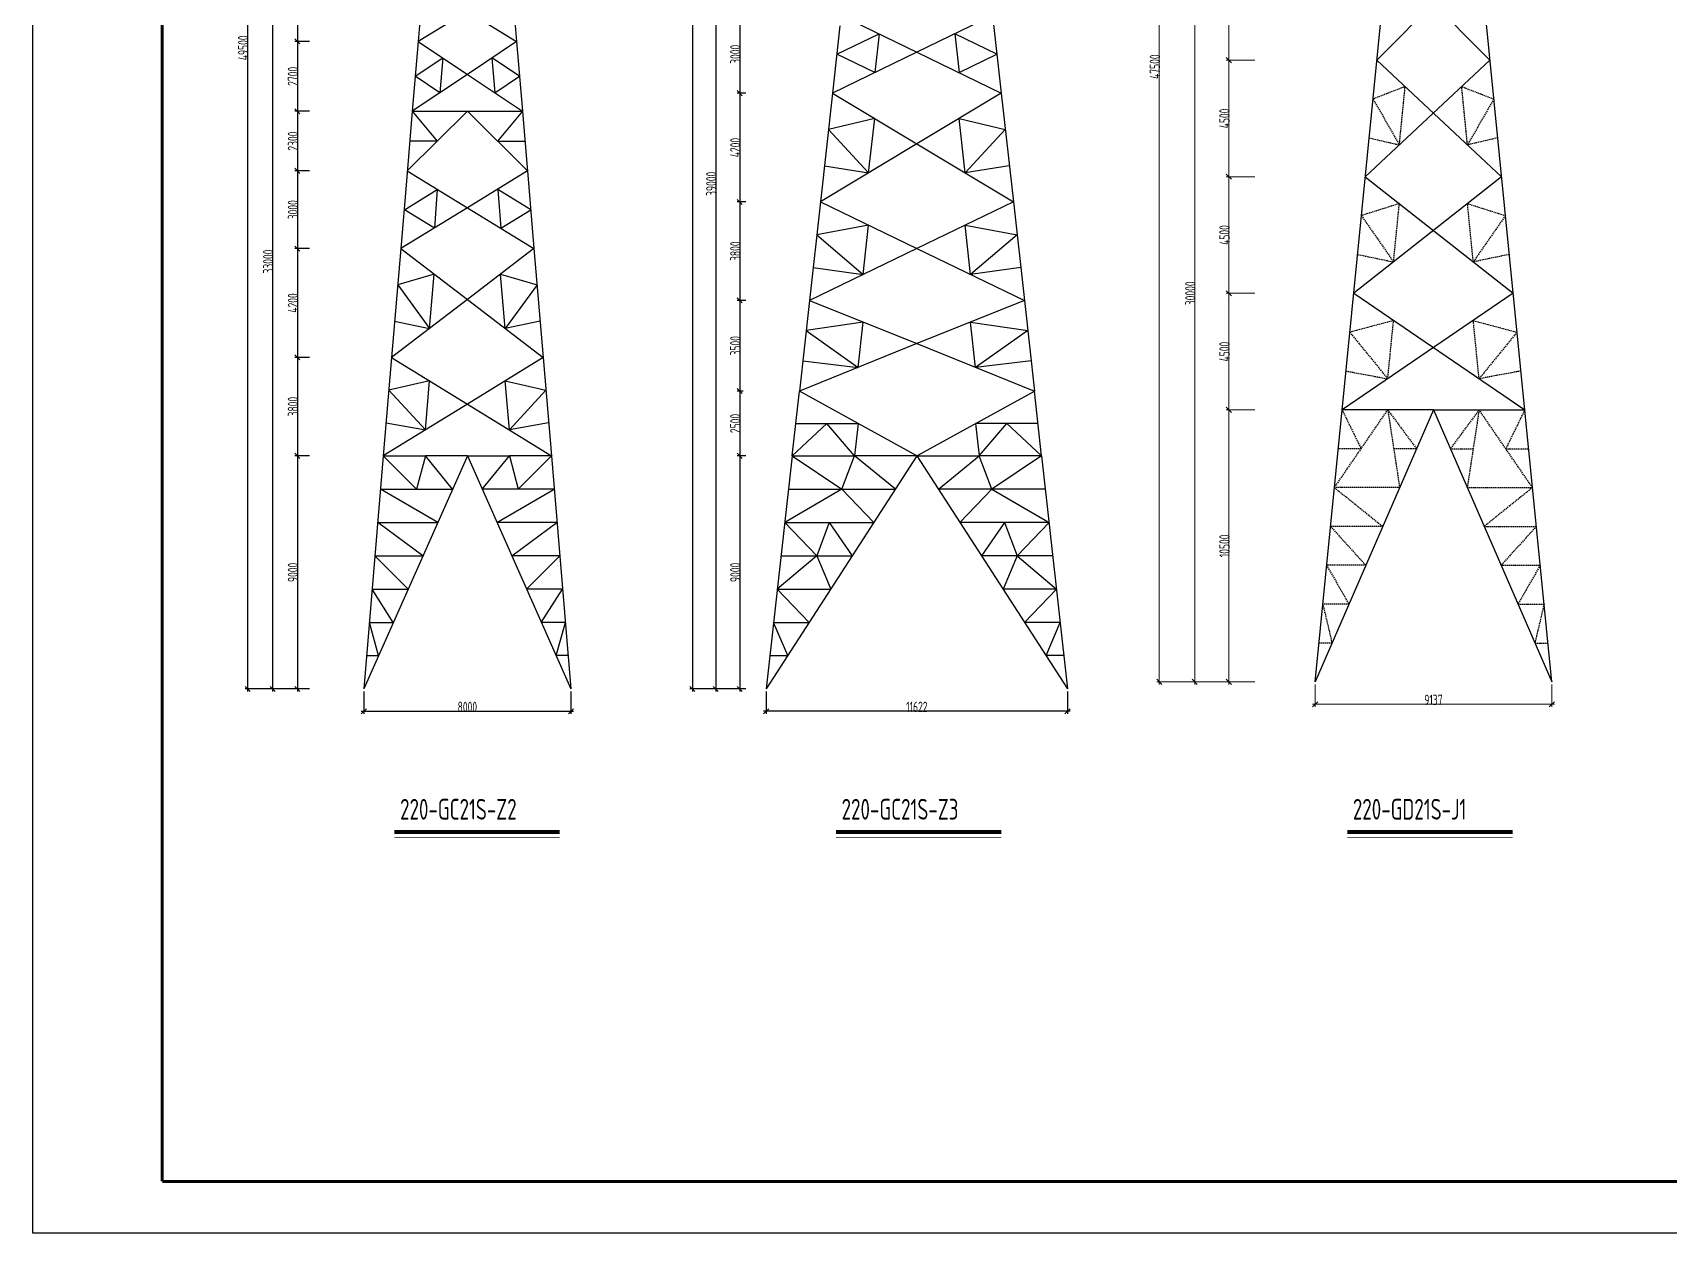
# Model space of a CAD drawing. Header units: millimetres. Extents: x 14804 to 16905, y 715 to 1142.
# Drawn here: x 15585.8 to 15901.7, y 718 to 949.7 of the extents above; entities that cross this region are included whole.
import ezdxf

# ---------------------------------------------------------------- set-up
doc = ezdxf.new("R2010")
doc.units = ezdxf.units.MM
doc.linetypes.add('DASHED2', pattern=[0.375, 0.25, -0.125])
doc.layers.add('受力材层', color=7, linetype='Continuous')
doc.layers.add('辅助材层', color=1, linetype='DASHED2')
doc.layers.add('标注', color=7, linetype='Continuous', lineweight=0)
doc.styles.add('TSSD_Norm', font='Tssdeng.shx', dxfattribs={"width": 0.7, "bigfont": 'tssdchn.shx'})

# ---------------------------------------------------------------- blocks, each defined once
blk = doc.blocks.new('_OBLIQUE')
at = {"color": 0, "linetype": 'ByBlock'}
blk.add_line((-0.5, -0.5), (0.5, 0.5), dxfattribs=at)

msp = doc.modelspace()

# ---------------------------------------------------------------- linework, layer by layer
at = {"color": 3, "lineweight": 25}
for p, q in [((15585.76, 717.98), (15585.76, 1137.98)), ((16254.01, 717.98), (15585.76, 717.98))]:
    msp.add_line(p, q, dxfattribs=at)
at = {"color": 7, "lineweight": -3}
for p, q in [((15661.08, 959.04), (15660.15, 948.03)), ((15678.24, 959.04), (15679.16, 948.03)), ((15669.66, 953.82), (15660.15, 948.03)), ((15669.66, 953.82), (15679.16, 948.03)), ((15660.15, 948.03), (15659.02, 934.53)), ((15660.15, 948.03), (15669.66, 941.66)), ((15679.16, 948.03), (15669.66, 941.66)), ((15679.16, 948.03), (15680.3, 934.53)), ((15659.59, 941.28), (15664.91, 944.85)), ((15664.91, 944.85), (15664.34, 938.1)), ((15674.41, 944.85), (15674.98, 938.1)), ((15679.73, 941.28), (15674.41, 944.85)), ((15669.66, 941.66), (15659.02, 934.53)), ((15669.66, 941.66), (15680.3, 934.53)), ((15664.34, 938.1), (15659.59, 941.28)), ((15674.98, 938.1), (15679.73, 941.28)), ((15659.02, 934.53), (15657.89, 921.03)), ((15658.05, 923.03), (15669.66, 934.53)), ((15659.02, 934.53), (15680.3, 934.53)), ((15659.02, 934.53), (15663.86, 928.78)), ((15669.66, 934.53), (15681.26, 923.03)), ((15680.3, 934.53), (15675.46, 928.78)), ((15680.3, 934.53), (15681.27, 922.94)), ((15663.86, 928.78), (15658.54, 928.78)), ((15675.46, 928.78), (15680.78, 928.78)), ((15658.05, 923.03), (15669.7, 915.89)), ((15681.26, 923.03), (15669.7, 915.89)), ((15681.26, 923.03), (15682.52, 908.03)), ((15657.89, 921.03), (15656.79, 908.03)), ((15657.51, 915.53), (15663.84, 919.46)), ((15663.84, 919.46), (15663.29, 911.96)), ((15675.57, 919.46), (15676.11, 911.96)), ((15681.89, 915.53), (15675.57, 919.46)), ((15669.7, 915.89), (15656.79, 908.03)), ((15663.29, 911.96), (15657.51, 915.53)), ((15669.7, 915.89), (15682.52, 908.03)), ((15676.11, 911.96), (15681.89, 915.53)), ((15656.79, 908.03), (15655.03, 887.03)), ((15656.79, 908.03), (15669.66, 898.21)), ((15682.52, 908.03), (15669.66, 898.21)), ((15682.52, 908.03), (15684.28, 887.03)), ((15663.23, 903.12), (15656.21, 901.03)), ((15656.21, 901.03), (15662.34, 892.62)), ((15662.34, 892.62), (15663.23, 903.12)), ((15676.09, 903.12), (15683.11, 901.03)), ((15676.97, 892.62), (15676.09, 903.12)), ((15683.11, 901.03), (15676.97, 892.62)), ((15669.66, 898.21), (15655.03, 887.03)), ((15669.66, 898.21), (15684.28, 887.03)), ((15655.62, 894.03), (15662.34, 892.62)), ((15683.7, 894.03), (15676.97, 892.62)), ((15655.03, 887.03), (15653.44, 868.03)), ((15655.03, 887.03), (15669.66, 878.03)), ((15684.28, 887.03), (15669.66, 878.03)), ((15684.28, 887.03), (15685.88, 868.03)), ((15662.34, 882.53), (15654.5, 880.7)), ((15661.55, 873.03), (15662.34, 882.53)), ((15676.97, 882.53), (15684.82, 880.7)), ((15677.77, 873.03), (15676.97, 882.53)), ((15654.5, 880.7), (15661.55, 873.03)), ((15684.82, 880.7), (15677.77, 873.03)), ((15669.66, 878.03), (15653.44, 868.03)), ((15669.66, 878.03), (15685.88, 868.03)), ((15653.97, 874.37), (15661.55, 873.03)), ((15685.35, 874.37), (15677.77, 873.03)), ((15669.66, 868.03), (15649.66, 823.03)), ((15653.44, 868.03), (15649.66, 823.03)), ((15659.85, 861.61), (15653.44, 868.03)), ((15653.44, 868.03), (15661.55, 868.03)), ((15661.55, 868.03), (15659.85, 861.61)), ((15666.8, 861.61), (15661.55, 868.03)), ((15669.66, 868.03), (15661.55, 868.03)), ((15669.66, 868.03), (15689.66, 823.03)), ((15669.66, 868.03), (15677.77, 868.03)), ((15672.51, 861.61), (15677.77, 868.03)), ((15685.88, 868.03), (15677.77, 868.03)), ((15677.77, 868.03), (15679.47, 861.61)), ((15679.47, 861.61), (15685.88, 868.03)), ((15685.88, 868.03), (15689.66, 823.03)), ((15663.94, 855.18), (15652.9, 861.61)), ((15652.9, 861.61), (15666.8, 861.61)), ((15686.42, 861.61), (15672.51, 861.61)), ((15675.37, 855.18), (15686.42, 861.61)), ((15661.09, 848.75), (15652.36, 855.18)), ((15652.36, 855.18), (15663.94, 855.18)), ((15686.96, 855.18), (15675.37, 855.18)), ((15678.23, 848.75), (15686.96, 855.18)), ((15651.82, 848.75), (15661.09, 848.75)), ((15658.23, 842.32), (15651.82, 848.75)), ((15687.5, 848.75), (15678.23, 848.75)), ((15681.09, 842.32), (15687.5, 848.75)), ((15651.28, 842.32), (15658.23, 842.32)), ((15655.37, 835.89), (15651.28, 842.32)), ((15688.04, 842.32), (15681.09, 842.32)), ((15683.94, 835.89), (15688.04, 842.32)), ((15652.51, 829.46), (15650.74, 835.89)), ((15650.74, 835.89), (15655.37, 835.89)), ((15688.58, 835.89), (15683.94, 835.89)), ((15686.8, 829.46), (15688.58, 835.89)), ((15650.2, 829.46), (15652.51, 829.46)), ((15689.12, 829.46), (15686.8, 829.46))]:
    msp.add_line(p, q, dxfattribs=at)
at = {"color": 7, "lineweight": -2}
for p, q in [((15741.59, 951.04), (15740.15, 938.03)), ((15741.82, 953.04), (15756.43, 945.94)), ((15771.05, 953.04), (15756.43, 945.94)), ((15771.05, 953.04), (15772.72, 938.03)), ((15740.98, 945.53), (15749.13, 949.49)), ((15749.13, 949.49), (15748.29, 941.99)), ((15763.74, 949.49), (15764.58, 941.99)), ((15771.89, 945.53), (15763.74, 949.49)), ((15756.43, 945.94), (15740.15, 938.03)), ((15748.29, 941.99), (15740.98, 945.53)), ((15756.43, 945.94), (15772.72, 938.03)), ((15764.58, 941.99), (15771.89, 945.53)), ((15740.15, 938.03), (15737.81, 917.03)), ((15740.15, 938.03), (15756.43, 928.24)), ((15772.72, 938.03), (15756.43, 928.24)), ((15772.72, 938.03), (15775.06, 917.03)), ((15748.29, 933.14), (15739.37, 931.03)), ((15747.12, 922.64), (15748.29, 933.14)), ((15765.75, 922.64), (15764.58, 933.14)), ((15764.58, 933.14), (15773.5, 931.03)), ((15739.37, 931.03), (15747.12, 922.64)), ((15773.5, 931.03), (15765.75, 922.64)), ((15756.43, 928.24), (15737.81, 917.03)), ((15756.43, 928.24), (15775.06, 917.03)), ((15738.59, 924.03), (15747.12, 922.64)), ((15774.28, 924.03), (15765.75, 922.64)), ((15737.81, 917.03), (15735.69, 898.03)), ((15737.81, 917.03), (15756.43, 908.04)), ((15775.06, 917.03), (15756.43, 908.04)), ((15775.06, 917.03), (15777.18, 898.03)), ((15747.12, 912.54), (15737.1, 910.7)), ((15737.1, 910.7), (15746.06, 903.04)), ((15746.06, 903.04), (15747.12, 912.54)), ((15766.8, 903.04), (15765.75, 912.54)), ((15765.75, 912.54), (15775.77, 910.7)), ((15775.77, 910.7), (15766.8, 903.04)), ((15756.43, 908.04), (15735.69, 898.03)), ((15756.43, 908.04), (15777.18, 898.03)), ((15736.4, 904.37), (15746.06, 903.04)), ((15776.47, 904.37), (15766.8, 903.04)), ((15735.69, 898.03), (15733.75, 880.53)), ((15735.69, 898.03), (15756.43, 889.68)), ((15777.18, 898.03), (15756.43, 889.68)), ((15777.18, 898.03), (15779.12, 880.53)), ((15746.06, 893.86), (15735.04, 892.2)), ((15735.04, 892.2), (15745.09, 885.11)), ((15745.09, 885.11), (15746.06, 893.86)), ((15767.78, 885.11), (15766.8, 893.86)), ((15766.8, 893.86), (15777.82, 892.2)), ((15777.82, 892.2), (15767.78, 885.11)), ((15756.43, 889.68), (15733.75, 880.53)), ((15756.43, 889.68), (15779.12, 880.53)), ((15734.39, 886.37), (15745.09, 885.11)), ((15778.47, 886.37), (15767.78, 885.11)), ((15732.35, 868.03), (15733.75, 880.53)), ((15756.43, 868.03), (15733.75, 880.53)), ((15756.43, 868.03), (15779.12, 880.53)), ((15780.51, 868.03), (15779.12, 880.53)), ((15739.07, 874.28), (15732.35, 868.03)), ((15733.05, 874.28), (15745.09, 874.28)), ((15744.39, 868.03), (15739.07, 874.28)), ((15745.09, 874.28), (15744.39, 868.03)), ((15779.82, 874.28), (15767.78, 874.28)), ((15767.78, 874.28), (15768.47, 868.03)), ((15768.47, 868.03), (15773.8, 874.28)), ((15773.8, 874.28), (15780.51, 868.03)), ((15732.35, 868.03), (15727.34, 823.03)), ((15756.43, 868.03), (15727.34, 823.03)), ((15732.35, 868.03), (15741.96, 861.61)), ((15732.35, 868.03), (15744.39, 868.03)), ((15741.96, 861.61), (15744.39, 868.03)), ((15752.28, 861.61), (15744.39, 868.03)), ((15756.43, 868.03), (15744.39, 868.03)), ((15756.43, 868.03), (15785.52, 823.03)), ((15756.43, 868.03), (15768.47, 868.03)), ((15760.59, 861.61), (15768.47, 868.03)), ((15780.51, 868.03), (15768.47, 868.03)), ((15770.91, 861.61), (15768.47, 868.03)), ((15780.51, 868.03), (15770.91, 861.61)), ((15780.51, 868.03), (15785.52, 823.03)), ((15741.96, 861.61), (15730.92, 855.18)), ((15731.64, 861.61), (15752.28, 861.61)), ((15748.12, 855.18), (15741.96, 861.61)), ((15781.23, 861.61), (15760.59, 861.61)), ((15764.75, 855.18), (15770.91, 861.61)), ((15770.91, 861.61), (15781.95, 855.18)), ((15730.92, 855.18), (15748.12, 855.18)), ((15730.92, 855.18), (15737.09, 848.75)), ((15739.52, 855.18), (15737.09, 848.75)), ((15739.52, 855.18), (15743.97, 848.75)), ((15781.95, 855.18), (15764.75, 855.18)), ((15773.35, 855.18), (15768.9, 848.75)), ((15773.35, 855.18), (15775.78, 848.75)), ((15781.95, 855.18), (15775.78, 848.75)), ((15737.09, 848.75), (15729.49, 842.32)), ((15730.21, 848.75), (15743.97, 848.75)), ((15737.09, 848.75), (15739.81, 842.32)), ((15782.66, 848.75), (15768.9, 848.75)), ((15775.78, 848.75), (15773.06, 842.32)), ((15775.78, 848.75), (15783.38, 842.32)), ((15735.66, 835.89), (15729.49, 842.32)), ((15729.49, 842.32), (15739.81, 842.32)), ((15783.38, 842.32), (15773.06, 842.32)), ((15777.21, 835.89), (15783.38, 842.32)), ((15731.5, 829.46), (15728.78, 835.89)), ((15728.78, 835.89), (15735.66, 835.89)), ((15784.09, 835.89), (15777.21, 835.89)), ((15781.37, 829.46), (15784.09, 835.89)), ((15728.06, 829.46), (15731.5, 829.46)), ((15784.81, 829.46), (15781.37, 829.46))]:
    msp.add_line(p, q, dxfattribs=at)
at = {"color": 3, "lineweight": 25, "const_width": 0.6}
for points in [[(15610.76, 727.98), (15610.76, 1127.98)], [(16244.01, 727.98), (15610.76, 727.98)]]:
    msp.add_lwpolyline(points, dxfattribs=at)
at = {"color": 7, "linetype": 'Continuous', "const_width": 0.8}
for points in [[(15655.58, 795.41), (15687.51, 795.41)], [(15740.81, 795.41), (15772.74, 795.41)], [(15839.5, 795.41), (15871.43, 795.41)]]:
    msp.add_lwpolyline(points, dxfattribs=at)
at = {"color": 7, "const_width": 0.1}
for points in [[(15655.58, 794.41), (15687.51, 794.41)], [(15740.81, 794.41), (15772.74, 794.41)], [(15839.5, 794.41), (15871.43, 794.41)]]:
    msp.add_lwpolyline(points, dxfattribs=at)
at = {"layer": '受力材层', "color": 7}
for p, q in [((15713.09, 1103.76), (15713.09, 822.53)), ((15627.25, 1071.04), (15627.25, 822.53)), ((15717.6, 1018.54), (15717.6, 822.53)), ((15833.3, 824.4), (15851.35, 1005.9)), ((15878.99, 824.4), (15860.95, 1005.9)), ((15632.07, 988.54), (15632.07, 822.53)), ((15865.07, 964.4), (15845.23, 944.4)), ((15847.22, 964.4), (15867.06, 944.4)), ((15636.85, 959.54), (15636.85, 947.53)), ((15722.24, 953.54), (15722.24, 937.53)), ((15639.16, 948.03), (15636.35, 948.03)), ((15639.16, 948.03), (15636.35, 948.03)), ((15636.85, 948.53), (15636.85, 934.03)), ((15867.06, 944.4), (15843, 921.9)), ((15845.23, 944.4), (15869.3, 921.9)), ((15722.24, 938.53), (15722.24, 916.53)), ((15723.43, 938.03), (15721.74, 938.03)), ((15723.43, 938.03), (15721.74, 938.03)), ((15639.16, 934.53), (15636.35, 934.53)), ((15639.16, 934.53), (15636.35, 934.53)), ((15636.85, 935.03), (15636.85, 922.53)), ((15639.16, 923.03), (15636.35, 923.03)), ((15639.16, 923.03), (15636.35, 923.03)), ((15636.85, 923.53), (15636.85, 907.53)), ((15869.3, 921.9), (15840.76, 899.4)), ((15843, 921.9), (15871.53, 899.4)), ((15723.43, 917.03), (15721.74, 917.03)), ((15723.43, 917.03), (15721.74, 917.03)), ((15722.24, 917.53), (15722.24, 897.53)), ((15639.16, 908.03), (15636.35, 908.03)), ((15639.16, 908.03), (15636.35, 908.03)), ((15636.85, 908.53), (15636.85, 886.53)), ((15723.43, 898.03), (15721.74, 898.03)), ((15723.43, 898.03), (15721.74, 898.03)), ((15722.24, 898.53), (15722.24, 880.03)), ((15871.53, 899.4), (15838.52, 876.9)), ((15840.76, 899.4), (15873.77, 876.9)), ((15639.16, 887.03), (15636.35, 887.03)), ((15639.16, 887.03), (15636.35, 887.03)), ((15636.85, 887.53), (15636.85, 867.53)), ((15722.93, 880.53), (15721.74, 880.53)), ((15722.93, 880.53), (15721.74, 880.53)), ((15722.24, 881.03), (15722.24, 867.53)), ((15856.15, 876.9), (15833.3, 824.4)), ((15856.15, 876.9), (15838.52, 876.9)), ((15856.15, 876.9), (15873.77, 876.9)), ((15856.15, 876.9), (15878.99, 824.4)), ((15639.16, 868.03), (15636.35, 868.03)), ((15639.16, 868.03), (15636.35, 868.03)), ((15636.85, 868.53), (15636.85, 822.53)), ((15723.43, 868.03), (15721.74, 868.03)), ((15723.43, 868.03), (15721.74, 868.03)), ((15722.24, 868.53), (15722.24, 822.53)), ((15638.66, 823.03), (15626.75, 823.03)), ((15639.16, 823.03), (15631.57, 823.03)), ((15639.16, 823.03), (15636.35, 823.03)), ((15649.66, 822.53), (15649.66, 818.22)), ((15689.66, 822.53), (15689.66, 818.22)), ((15722.93, 823.03), (15712.59, 823.03)), ((15723.43, 823.03), (15717.1, 823.03)), ((15723.43, 823.03), (15721.74, 823.03)), ((15727.34, 822.53), (15727.34, 818.22)), ((15785.52, 822.53), (15785.52, 818.22)), ((15649.16, 818.72), (15690.16, 818.72)), ((15786.02, 818.72), (15726.84, 818.72))]:
    msp.add_line(p, q, dxfattribs=at)
at = {"layer": '标注', "color": 7}
for p, q in [((15803.23, 823.9), (15803.23, 1062.4)), ((15810.07, 974.9), (15810.07, 823.9)), ((15816.66, 943.9), (15816.66, 964.9)), ((15816.66, 921.4), (15816.66, 944.9)), ((15821.65, 944.4), (15816.16, 944.4)), ((15821.65, 944.4), (15816.16, 944.4)), ((15821.65, 921.9), (15816.16, 921.9)), ((15821.65, 921.9), (15816.16, 921.9)), ((15816.66, 898.9), (15816.66, 922.4)), ((15821.65, 899.4), (15816.16, 899.4)), ((15821.65, 899.4), (15816.16, 899.4)), ((15816.66, 876.4), (15816.66, 899.9)), ((15821.65, 876.9), (15816.16, 876.9)), ((15821.65, 876.9), (15816.16, 876.9)), ((15816.66, 823.9), (15816.66, 877.4)), ((15821.65, 824.4), (15802.73, 824.4)), ((15821.65, 824.4), (15809.57, 824.4)), ((15821.65, 824.4), (15816.16, 824.4)), ((15833.3, 823.9), (15833.3, 819.58)), ((15878.99, 823.9), (15878.99, 819.58)), ((15832.8, 820.08), (15879.49, 820.08))]:
    msp.add_line(p, q, dxfattribs=at)
at = {"layer": '辅助材层', "color": 7}
for p, q in [((15850.69, 939.3), (15844.49, 936.9)), ((15849.57, 928.05), (15850.69, 939.3)), ((15862.72, 928.05), (15861.6, 939.3)), ((15861.6, 939.3), (15867.8, 936.9)), ((15844.49, 936.9), (15849.57, 928.05)), ((15867.8, 936.9), (15862.72, 928.05)), ((15843.74, 929.4), (15849.57, 928.05)), ((15868.55, 929.4), (15862.72, 928.05)), ((15849.57, 916.71), (15842.25, 914.4)), ((15848.45, 905.46), (15849.57, 916.71)), ((15863.84, 905.46), (15862.72, 916.71)), ((15862.72, 916.71), (15870.04, 914.4)), ((15842.25, 914.4), (15848.45, 905.46)), ((15870.04, 914.4), (15863.84, 905.46)), ((15841.5, 906.9), (15848.45, 905.46)), ((15870.79, 906.9), (15863.84, 905.46)), ((15848.45, 894.15), (15840.01, 891.9)), ((15847.33, 882.9), (15848.45, 894.15)), ((15864.96, 882.9), (15863.84, 894.15)), ((15863.84, 894.15), (15872.28, 891.9)), ((15840.01, 891.9), (15847.33, 882.9)), ((15872.28, 891.9), (15864.96, 882.9)), ((15839.27, 884.4), (15847.33, 882.9)), ((15873.02, 884.4), (15864.96, 882.9)), ((15837.03, 861.9), (15847.33, 876.9)), ((15838.52, 876.9), (15842.18, 869.4)), ((15847.33, 876.9), (15852.88, 869.4)), ((15847.33, 876.9), (15849.62, 861.9)), ((15864.96, 876.9), (15859.41, 869.4)), ((15864.96, 876.9), (15862.67, 861.9)), ((15875.26, 861.9), (15864.96, 876.9)), ((15873.77, 876.9), (15870.11, 869.4)), ((15842.18, 869.4), (15837.78, 869.4)), ((15852.88, 869.4), (15848.48, 869.4)), ((15859.41, 869.4), (15863.81, 869.4)), ((15870.11, 869.4), (15874.51, 869.4)), ((15849.62, 861.9), (15837.03, 861.9)), ((15837.03, 861.9), (15846.36, 854.4)), ((15862.67, 861.9), (15875.26, 861.9)), ((15875.26, 861.9), (15865.93, 854.4)), ((15846.36, 854.4), (15836.28, 854.4)), ((15836.28, 854.4), (15843.09, 846.9)), ((15865.93, 854.4), (15876.01, 854.4)), ((15876.01, 854.4), (15869.2, 846.9)), ((15843.09, 846.9), (15835.54, 846.9)), ((15835.54, 846.9), (15839.83, 839.4)), ((15869.2, 846.9), (15876.75, 846.9)), ((15876.75, 846.9), (15872.46, 839.4)), ((15839.83, 839.4), (15834.79, 839.4)), ((15834.79, 839.4), (15836.57, 831.9)), ((15872.46, 839.4), (15877.5, 839.4)), ((15877.5, 839.4), (15875.72, 831.9)), ((15836.57, 831.9), (15834.05, 831.9)), ((15875.72, 831.9), (15878.24, 831.9))]:
    msp.add_line(p, q, dxfattribs=at)

# ---------------------------------------------------------------- block references
at = {"layer": '受力材层', "color": 7}
for p, rotation in [((15636.85, 948.03), 270), ((15636.85, 948.03), 90), ((15722.24, 938.03), 270), ((15722.24, 938.03), 90), ((15636.85, 934.53), 270), ((15636.85, 934.53), 90), ((15636.85, 923.03), 270), ((15636.85, 923.03), 90), ((15722.24, 917.03), 270), ((15722.24, 917.03), 90), ((15636.85, 908.03), 270), ((15636.85, 908.03), 90), ((15722.24, 898.03), 270), ((15722.24, 898.03), 90), ((15636.85, 887.03), 270), ((15636.85, 887.03), 90), ((15722.24, 880.53), 270), ((15722.24, 880.53), 90), ((15636.85, 868.03), 270), ((15636.85, 868.03), 90), ((15722.24, 868.03), 270), ((15722.24, 868.03), 90), ((15627.25, 823.03), 270), ((15632.07, 823.03), 270), ((15636.85, 823.03), 270), ((15713.09, 823.03), 270), ((15717.6, 823.03), 270), ((15722.24, 823.03), 270), ((15649.66, 818.72), 180), ((15727.34, 818.72), 180)]:
    msp.add_blockref('_OBLIQUE', p, dxfattribs=dict(at, rotation=rotation))
for p in [(15689.66, 818.72), (15785.52, 818.72)]:
    msp.add_blockref('_OBLIQUE', p, dxfattribs=at)
at = {"layer": '标注', "color": 7}
for p, rotation in [((15816.66, 944.4), 90), ((15816.66, 944.4), 270), ((15816.66, 921.9), 90), ((15816.66, 921.9), 270), ((15816.66, 899.4), 90), ((15816.66, 899.4), 270), ((15816.66, 876.9), 90), ((15816.66, 876.9), 270), ((15803.23, 824.4), 270), ((15810.07, 824.4), 270), ((15816.66, 824.4), 270), ((15833.3, 820.08), 180)]:
    msp.add_blockref('_OBLIQUE', p, dxfattribs=dict(at, rotation=rotation))
msp.add_blockref('_OBLIQUE', (15878.99, 820.08), dxfattribs=at)

# ---------------------------------------------------------------- texts
at = {"color": 7, "style": 'TSSD_Norm', "width": 0.7}
for s, p in [('220-GC21S-Z2 ', (15656.67, 797.82)), ('220-GC21S-Z3 ', (15741.9, 797.82)), ('220-GD21S-J1 ', (15840.59, 797.82))]:
    msp.add_text(s, height=4, dxfattribs=at).set_placement(p)
at = {"layer": '受力材层', "color": 7, "char_height": 2, "attachment_point": 5, "rotation": 90, "style": 'TSSD_Norm'}
for s, insert in [('\\A1;49500', (15626.4, 946.78)), ('\\A1;3000', (15721.39, 945.53)), ('\\A1;2700', (15636, 941.28)), ('\\A1;2300', (15636, 928.78)), ('\\A1;4200', (15721.39, 927.53)), ('\\A1;39000', (15716.75, 920.53)), ('\\A1;3000', (15636, 915.53)), ('\\A1;33000', (15631.22, 905.53)), ('\\A1;3800', (15721.39, 907.53)), ('\\A1;4200', (15636, 897.53)), ('\\A1;3500', (15721.39, 889.28)), ('\\A1;3800', (15636, 877.53)), ('\\A1;2500', (15721.39, 874.28)), ('\\A1;9000', (15636, 845.53)), ('\\A1;9000', (15721.39, 845.53))]:
    msp.add_mtext(s, dxfattribs=dict(at, insert=insert))
at = {"layer": '受力材层', "color": 7, "char_height": 2, "attachment_point": 5, "style": 'TSSD_Norm'}
for s, insert in [('\\A1;8000', (15669.66, 819.57)), ('\\A1;11622', (15756.43, 819.57))]:
    msp.add_mtext(s, dxfattribs=dict(at, insert=insert))
at = {"layer": '标注', "color": 7, "char_height": 2, "attachment_point": 5, "rotation": 90, "style": 'TSSD_Norm'}
for s, insert in [('\\A1;47500', (15802.38, 943.15)), ('\\A1;4500', (15815.81, 933.15)), ('\\A1;4500', (15815.81, 910.65)), ('\\A1;30000', (15809.22, 899.4)), ('\\A1;4500', (15815.81, 888.15)), ('\\A1;10500', (15815.81, 850.65))]:
    msp.add_mtext(s, dxfattribs=dict(at, insert=insert))
at = {"layer": '标注', "color": 7, "insert": (15856.15, 820.93), "char_height": 2, "attachment_point": 5, "style": 'TSSD_Norm'}
msp.add_mtext('\\A1;9137', dxfattribs=at)

doc.saveas('drawing.dxf')
